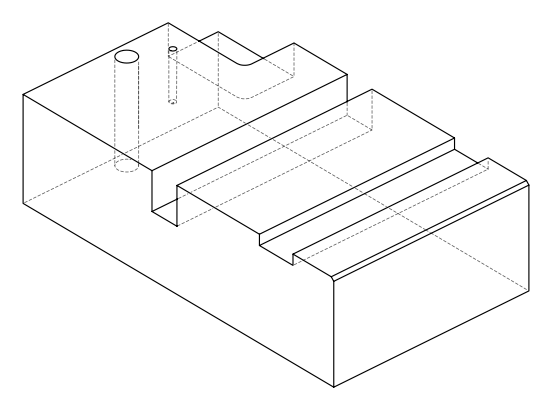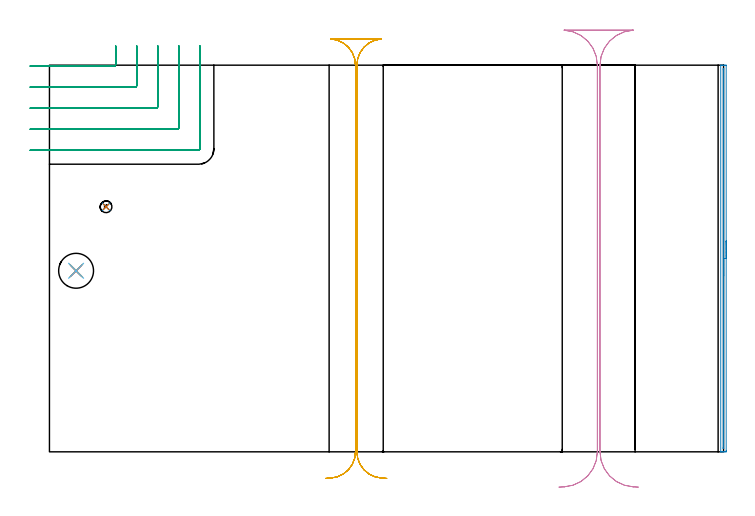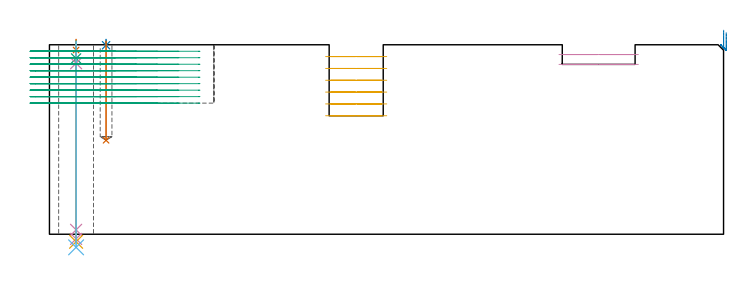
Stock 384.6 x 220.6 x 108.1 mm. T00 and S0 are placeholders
(PLAN: 11 operations, 9 tool changes, 25.7 min)
(1 SPOT_DRILL | STEP1HOLE | NXT0321_9005460120000 | 0.05 min | 182 mm3)
(2 SPOT_DRILL_1 | STEP1POCKET | NXT0321_9005460120000 | 0.03 min | 0 mm3)
(3 DRILL_BLIND_HOLE_INTO_CENTER | STEP1HOLE | NXT0301_023 | 0.04 min | 100 mm3)
(4 GUN_DRILL_THROUGH_HOLE | STEP1HOLE | UGT0307_001 | 0.49 min | 1947 mm3)
(5 SPADE_DRILL_TO_ENLARGE_THROUGH_HOLE | STEP1HOLE | UGT0306_003 | 0.46 min | 10997 mm3)
(6 DRILL_TO_ENLARGE_THROUGH_HOLE | STEP1HOLE | UGT0301_265 | 0.47 min | 20354 mm3)
(7 DRILL_BLIND_HOLE_INTO_CENTER_1 | STEP1POCKET | UGT0301_188 | 0.23 min | 1854 mm3)
(8 AREA_MILL | FG_CHAMFER_SURFACE | UGT0205_001 | 3.67 min | 1062 mm3)
(9 MILL_CORNER_NOTCH_RECTANGULAR | CORNER_NOTCH_RECTANGULAR | NXT0201_012 | Follow Part, ap 4, ae 75% | 10.87 min | 175949 mm3)
(10 MILL_RECTANGULAR_SLOT | SLOT_RECTANGULAR | UGT0201_019 | Follow Part, ap 10, ae 75% | 2.46 min | 102548 mm3)
(11 MILL_RECTANGULAR_SLOT_1 | SLOT_RECTANGULAR_1 | UGT0201_018 | Follow Part, ap 7.5, ae 75% | 6.9 min | 275336 mm3)
(TOOL NXT0321_9005460120000 | NC Spot Drill, 142deg, 12mm, Carbide, Uncoated | D12 PA142 FL30 Z2)
(TOOL NXT0301_023 | Carbide Drill 5.2mm [860.1-0520-016A1-MM 2214] | D5.2 PA140 FL28 Z2)
(TOOL UGT0307_001 | Gun Drill 5 mm | D5 PA130 FL24 Z1)
(TOOL UGT0306_003 | Spade Drill 12.5mm | D12.5 PA132 FL10 Z2)
(TOOL UGT0301_265 | Twist Drill 19.9 mm | D19.9 PA118 FL140 Z2)
(TOOL UGT0301_188 | Twist Drill 6.7 mm | D6.7 PA118 FL61 Z2)
(TOOL UGT0205_001 | Chamfer Mill 20 x 3 x 45 deg. | D20 FL50 Z2)
(TOOL NXT0201_012 | ENDMILL 16mm [2P460-1600-NA 1630] | D16 FL38 Z6)
(TOOL UGT0201_019 | End mill 40 mm | D40 FL63 Z6)
(TOOL UGT0201_018 | End mill 30 mm | D30 FL50 Z4)
(OP 1 SPOT_DRILL)
G17 G21 G94 G90
T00 M6
G54
G17 G0 G90 X15.2 Y103.3 S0 M3
G43 Z118.1 H0
G94 G81 G98 Z105.1 F250. R111.1
G80
M5
M2
(OP 2 SPOT_DRILL_1)
G17 G21 G94 G90
T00 M6
G54
G17 G0 G90 X32.3 Y139.8 S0 M3
G43 Z118.1 H0
G94 G81 G98 Z107.812 F250. R111.1
G80
M5
M2
(OP 3 DRILL_BLIND_HOLE_INTO_CENTER)
G17 G21 G94 G90
T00 M6
G54
G17 G0 G90 X15.2 Y103.3 S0 M3
G43 Z118.1 H1
G94 G81 G98 Z100.3 F250. R110.1
G80
M5
M2
(OP 4 GUN_DRILL_THROUGH_HOLE)
G17 G21 G94 G90
T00 M6
G54
G17 G0 G90 X15.2 Y103.3 M8
G43 Z118.1 H0
Z105.986
S716 M3
G94 G1 Z97.544 F125. M26
G4 X.084
Z2.5 F250.
G4 X.084
Z-2.666 F125.
G4 X.084
M5
M9
G0 Z105.986
Z118.1
M2
(OP 5 SPADE_DRILL_TO_ENLARGE_THROUGH_HOLE)
G17 G21 G94 G90
T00 M6
G54
G17 G0 G90 X15.2 Y103.3 S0 M3
G43 Z118.1 H0
G94 G73 G98 Z-4.283 F250. Q12.487 R110.1
G80
M5
M2
(OP 6 DRILL_TO_ENLARGE_THROUGH_HOLE)
G17 G21 G94 G90
T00 M6
G54
G17 G0 G90 X15.2 Y103.3 S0 M3
G43 Z118.1 H0
G94 G73 G98 Z-7.479 F250. Q19.263 R110.1
G80
M5
M2
(OP 7 DRILL_BLIND_HOLE_INTO_CENTER_1)
G17 G21 G94 G90
T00 M6
G54
G17 G0 G90 X32.3 Y139.8 S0 M3
G43 Z118.1 H0
G94 G81 G98 Z53.6 F250. R110.1
G80
M5
M2
(OP 8 AREA_MILL)
G17 G21 G94 G90
T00 M6
G54
G17 G0 G90 X386.1 Y120.3 S1061 M3
G43 Z118.1 H0
Z115.
G94 G1 Y120.262 Z114.128 F250.
Y120.148 Z113.264
Y119.959 Z112.412
Y119.697 Z111.58
Y119.363 Z110.774
Y118.96 Z110.
Y118.492 Z109.264
Y117.96 Z108.572
Y117.371 Z107.929
Y116.728 Z107.34
Y116.036 Z106.808
Y115.3 Z106.34
Y114.526 Z105.937
Y113.72 Z105.603
Y112.888 Z105.341
Y112.037 Z105.152
Y111.172 Z105.038
Y110.3 Z105.
Y0.598
X386.099 Y0.279 Z105.001
X386.094 Y0.026 Z105.004
X386.092 Y0.004 Z105.006
X385.851 Y0. Z105.246
X385.278 Z105.818
X384.984 Z106.112
X384.394 Z106.705
X383.839 Z107.26
X383.249 Z107.85
X383.17 Z107.929
X383.084 Y0.001 Z108.007
X383.045 Y0.003 Z108.047
X383.002 Y0.01 Z108.088
X383. Y0.152 Z108.1
Y220.448
X383.003 Y220.59 Z108.088
X383.083 Y220.597 Z108.009
X383.17 Y220.6 Z107.929
X383.839 Z107.26
X384.394 Z106.706
X384.984 Z106.112
X385.278 Z105.818
X385.851 Y220.598 Z105.246
X386.092 Y220.596 Z105.006
X386.094 Y220.574 Z105.004
X386.1 Y220.32 Z105.
Y110.3
X384.686 Z106.414
X384.685 Y2.091 Z106.415
X384.684 Y2.042 Z106.416
X384.682 Y2.019 Z106.418
X384.681 Y2.014 Z106.419
X384.646 Y2.01 Z106.454
X384.485 Y2.003 Z106.615
X384.429 Y2.008 Z106.671
X384.421 Y2.011 Z106.679
X384.419 Y2.028 Z106.681
X384.416 Y2.073 Z106.684
X384.414 Y2.381 Z106.686
Y2.661
X384.415 Y217.912 Z106.685
X384.416 Y218.219 Z106.684
X384.419 Y218.498 Z106.681
X384.421 Y218.579 Z106.679
X384.46 Y218.59 Z106.64
X384.616 Y218.597 Z106.484
X384.671 Y218.592 Z106.429
X384.679 Y218.589 Z106.421
X384.681 Y218.573 Z106.419
X384.684 Y218.527 Z106.416
X384.685 Y218.219 Z106.415
X384.686 Y217.912 Z106.414
Y110.3
Y109.428 Z106.452
Y108.564 Z106.566
Y107.712 Z106.755
Y106.88 Z107.017
Y106.074 Z107.351
Y105.3 Z107.754
Y104.564 Z108.223
Y103.872 Z108.754
Y103.229 Z109.343
Y102.64 Z109.986
Y102.108 Z110.678
Y101.64 Z111.414
Y101.237 Z112.188
Y100.903 Z112.994
Y100.641 Z113.826
Y100.452 Z114.678
Y100.338 Z115.543
Y100.3 Z116.414
G0 Z118.1
M5
M2
(OP 9 MILL_CORNER_NOTCH_RECTANGULAR)
G17 G21 G94 G90
T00 M6
G54
G17 G0 G90 X-11. Y220.1 S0 M3
G43 Z118.1 H1
Z104.4
G94 G1 X-8. F250.
X37.005 F500.
G3 X37.8 Y220.895 R0.8
G1 Y228.6
Y231.6 F250.
G0 Z118.1
X-11. Y208.1
Z104.4
G1 X-8.
X49.005 F500.
G3 X49.8 Y208.895 R0.8
G1 Y228.6
Y231.6 F250.
G0 Z118.1
X-11. Y196.1
Z104.4
G1 X-8.
X61.004 F500.
G3 X61.8 Y196.896 R0.8
G1 Y228.6
Y231.6 F250.
G0 Z118.1
X-11. Y184.1
Z104.4
G1 X-8.
X73.004 F500.
G3 X73.8 Y184.896 R0.8
G1 Y228.6
Y231.6 F250.
G0 Z118.1
X-11. Y172.1
Z104.4
G1 X-8.
X85.004 F500.
G3 X85.8 Y172.896 R0.8
G1 Y228.6
Y231.6 F250.
G0 Z118.1
X-11. Y220.1
Z100.7
G1 X-8.
X37.005 F500.
G3 X37.8 Y220.895 R0.8
G1 Y228.6
Y231.6 F250.
G0 Z118.1
X-11. Y208.1
Z100.7
G1 X-8.
X49.005 F500.
G3 X49.8 Y208.895 R0.8
G1 Y228.6
Y231.6 F250.
G0 Z118.1
X-11. Y196.1
Z100.7
G1 X-8.
X61.004 F500.
G3 X61.8 Y196.896 R0.8
G1 Y228.6
Y231.6 F250.
G0 Z118.1
X-11. Y184.1
Z100.7
G1 X-8.
X73.004 F500.
G3 X73.8 Y184.896 R0.8
G1 Y228.6
Y231.6 F250.
G0 Z118.1
X-11. Y172.1
Z100.7
G1 X-8.
X85.004 F500.
G3 X85.8 Y172.896 R0.8
G1 Y228.6
Y231.6 F250.
G0 Z118.1
X-11. Y220.1
Z97.
G1 X-8.
X37.005 F500.
G3 X37.8 Y220.895 R0.8
G1 Y228.6
Y231.6 F250.
G0 Z118.1
X-11. Y208.1
Z97.
G1 X-8.
X49.005 F500.
G3 X49.8 Y208.895 R0.8
G1 Y228.6
Y231.6 F250.
G0 Z118.1
X-11. Y196.1
Z97.
G1 X-8.
X61.004 F500.
G3 X61.8 Y196.896 R0.8
G1 Y228.6
Y231.6 F250.
G0 Z118.1
X-11. Y184.1
Z97.
G1 X-8.
X73.004 F500.
G3 X73.8 Y184.896 R0.8
G1 Y228.6
Y231.6 F250.
G0 Z118.1
X-11. Y172.1
Z97.
G1 X-8.
X85.004 F500.
G3 X85.8 Y172.896 R0.8
G1 Y228.6
Y231.6 F250.
G0 Z118.1
X-11. Y220.1
Z93.3
G1 X-8.
X37.005 F500.
G3 X37.8 Y220.895 R0.8
G1 Y228.6
Y231.6 F250.
G0 Z118.1
X-11. Y208.1
Z93.3
G1 X-8.
X49.005 F500.
G3 X49.8 Y208.895 R0.8
G1 Y228.6
Y231.6 F250.
G0 Z118.1
X-11. Y196.1
Z93.3
G1 X-8.
X61.004 F500.
G3 X61.8 Y196.896 R0.8
G1 Y228.6
Y231.6 F250.
G0 Z118.1
X-11. Y184.1
Z93.3
G1 X-8.
X73.004 F500.
G3 X73.8 Y184.896 R0.8
G1 Y228.6
Y231.6 F250.
G0 Z118.1
X-11. Y172.1
Z93.3
G1 X-8.
X85.004 F500.
G3 X85.8 Y172.896 R0.8
G1 Y228.6
Y231.6 F250.
G0 Z118.1
X-11. Y220.1
Z89.6
G1 X-8.
X37.005 F500.
G3 X37.8 Y220.895 R0.8
G1 Y228.6
Y231.6 F250.
G0 Z118.1
X-11. Y208.1
Z89.6
G1 X-8.
X49.005 F500.
G3 X49.8 Y208.895 R0.8
G1 Y228.6
Y231.6 F250.
G0 Z118.1
X-11. Y196.1
Z89.6
G1 X-8.
X61.004 F500.
G3 X61.8 Y196.896 R0.8
G1 Y228.6
Y231.6 F250.
G0 Z118.1
X-11. Y184.1
Z89.6
G1 X-8.
X73.004 F500.
G3 X73.8 Y184.896 R0.8
G1 Y228.6
Y231.6 F250.
G0 Z118.1
X-11. Y172.1
Z89.6
G1 X-8.
X85.004 F500.
G3 X85.8 Y172.896 R0.8
G1 Y228.6
Y231.6 F250.
G0 Z118.1
X-11. Y220.1
Z85.9
G1 X-8.
X37.005 F500.
G3 X37.8 Y220.895 R0.8
G1 Y228.6
Y231.6 F250.
G0 Z118.1
X-11. Y208.1
Z85.9
G1 X-8.
X49.005 F500.
G3 X49.8 Y208.895 R0.8
G1 Y228.6
Y231.6 F250.
G0 Z118.1
X-11. Y196.1
Z85.9
G1 X-8.
X61.004 F500.
G3 X61.8 Y196.896 R0.8
G1 Y228.6
Y231.6 F250.
G0 Z118.1
X-11. Y184.1
Z85.9
G1 X-8.
X73.004 F500.
G3 X73.8 Y184.896 R0.8
G1 Y228.6
Y231.6 F250.
G0 Z118.1
X-11. Y172.1
Z85.9
G1 X-8.
X85.004 F500.
G3 X85.8 Y172.896 R0.8
G1 Y228.6
Y231.6 F250.
G0 Z118.1
X-11. Y220.1
Z82.2
G1 X-8.
X37.005 F500.
G3 X37.8 Y220.895 R0.8
G1 Y228.6
Y231.6 F250.
G0 Z118.1
X-11. Y208.1
Z82.2
G1 X-8.
X49.005 F500.
G3 X49.8 Y208.895 R0.8
G1 Y228.6
Y231.6 F250.
G0 Z118.1
X-11. Y196.1
Z82.2
G1 X-8.
X61.004 F500.
G3 X61.8 Y196.896 R0.8
G1 Y228.6
Y231.6 F250.
G0 Z118.1
X-11. Y184.1
Z82.2
G1 X-8.
X73.004 F500.
G3 X73.8 Y184.896 R0.8
G1 Y228.6
Y231.6 F250.
G0 Z118.1
X-11. Y172.1
Z82.2
G1 X-8.
X85.004 F500.
G3 X85.8 Y172.896 R0.8
G1 Y228.6
Y231.6 F250.
G0 Z118.1
X-11. Y220.1
Z78.5
G1 X-8.
X37.005 F500.
G3 X37.8 Y220.895 R0.8
G1 Y228.6
Y231.6 F250.
G0 Z118.1
X-11. Y208.1
Z78.5
G1 X-8.
X49.005 F500.
G3 X49.8 Y208.895 R0.8
G1 Y228.6
Y231.6 F250.
G0 Z118.1
X-11. Y196.1
Z78.5
G1 X-8.
X61.004 F500.
G3 X61.8 Y196.896 R0.8
G1 Y228.6
Y231.6 F250.
G0 Z118.1
X-11. Y184.1
Z78.5
G1 X-8.
X73.004 F500.
G3 X73.8 Y184.896 R0.8
G1 Y228.6
Y231.6 F250.
G0 Z118.1
X-11. Y172.1
Z78.5
G1 X-8.
X85.004 F500.
G3 X85.8 Y172.896 R0.8
G1 Y228.6
Y231.6 F250.
G0 Z118.1
X-11. Y220.1
Z74.8
G1 X-8.
X37.005 F500.
G3 X37.8 Y220.895 R0.8
G1 Y228.6
Y231.6 F250.
G0 Z118.1
X-11. Y208.1
Z74.8
G1 X-8.
X49.005 F500.
G3 X49.8 Y208.895 R0.8
G1 Y228.6
Y231.6 F250.
G0 Z118.1
X-11. Y196.1
Z74.8
G1 X-8.
X61.004 F500.
G3 X61.8 Y196.896 R0.8
G1 Y228.6
Y231.6 F250.
G0 Z118.1
X-11. Y184.1
Z74.8
G1 X-8.
X73.004 F500.
G3 X73.8 Y184.896 R0.8
G1 Y228.6
Y231.6 F250.
G0 Z118.1
X-11. Y172.1
Z74.8
G1 X-8.
X85.004 F500.
G3 X85.8 Y172.896 R0.8
G1 Y228.6
Y231.6 F250.
G0 Z118.1
M5
M2
(OP 10 MILL_RECTANGULAR_SLOT)
G17 G21 G94 G90
T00 M6
G54
G17 G0 G90 X336. Y-20.134 S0 M3
G43 Z118.1 H0
Z102.5
G94 G1 X333.005 Y-19.97 F250.
G2 X314.1 Y0. R20. F500.
G1 Y220.6
G2 X333.005 Y240.57 R20.
G1 Y240.6
X293.695
Y240.57
G2 X312.6 Y220.6 R20.
G1 Y0.
G2 X293.695 Y-19.97 R20.
G1 X290.7 Y-20.134 F250.
G0 X336. Z96.9
G1 X333.005 Y-19.97
G2 X314.1 Y0. R20. F500.
G1 Y220.6
G2 X333.005 Y240.57 R20.
G1 Y240.6
X293.695
Y240.57
G2 X312.6 Y220.6 R20.
G1 Y0.
G2 X293.695 Y-19.97 R20.
G1 X290.7 Y-20.134 F250.
G0 Z118.1
M5
M2
(OP 11 MILL_RECTANGULAR_SLOT_1)
G17 G21 G94 G90
T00 M6
G54
G17 G0 G90 X192.446 Y-15.16 S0 M3
G43 Z118.1 H0
Z101.35
G94 G1 X189.452 Y-14.97 F250.
G2 X175.4 Y0. R15. F500.
G1 Y220.6
G2 X189.452 Y235.57 R15.
G1 Y235.6
X160.548
Y235.57
G2 X174.6 Y220.6 R15.
G1 Y0.
G2 X160.548 Y-14.97 R15.
G1 X157.554 Y-15.16 F250.
G0 X192.446 Z94.6
G1 X189.452 Y-14.97
G2 X175.4 Y0. R15. F500.
G1 Y220.6
G2 X189.452 Y235.57 R15.
G1 Y235.6
X160.548
Y235.57
G2 X174.6 Y220.6 R15.
G1 Y0.
G2 X160.548 Y-14.97 R15.
G1 X157.554 Y-15.16 F250.
G0 X192.446 Z87.85
G1 X189.452 Y-14.97
G2 X175.4 Y0. R15. F500.
G1 Y220.6
G2 X189.452 Y235.57 R15.
G1 Y235.6
X160.548
Y235.57
G2 X174.6 Y220.6 R15.
G1 Y0.
G2 X160.548 Y-14.97 R15.
G1 X157.554 Y-15.16 F250.
G0 X192.446 Z81.1
G1 X189.452 Y-14.97
G2 X175.4 Y0. R15. F500.
G1 Y220.6
G2 X189.452 Y235.57 R15.
G1 Y235.6
X160.548
Y235.57
G2 X174.6 Y220.6 R15.
G1 Y0.
G2 X160.548 Y-14.97 R15.
G1 X157.554 Y-15.16 F250.
G0 X192.446 Z74.35
G1 X189.452 Y-14.97
G2 X175.4 Y0. R15. F500.
G1 Y220.6
G2 X189.452 Y235.57 R15.
G1 Y235.6
X160.548
Y235.57
G2 X174.6 Y220.6 R15.
G1 Y0.
G2 X160.548 Y-14.97 R15.
G1 X157.554 Y-15.16 F250.
G0 X192.446 Z67.6
G1 X189.452 Y-14.97
G2 X175.4 Y0. R15. F500.
G1 Y220.6
G2 X189.452 Y235.57 R15.
G1 Y235.6
X160.548
Y235.57
G2 X174.6 Y220.6 R15.
G1 Y0.
G2 X160.548 Y-14.97 R15.
G1 X157.554 Y-15.16 F250.
G0 Z118.1
M5
M2
